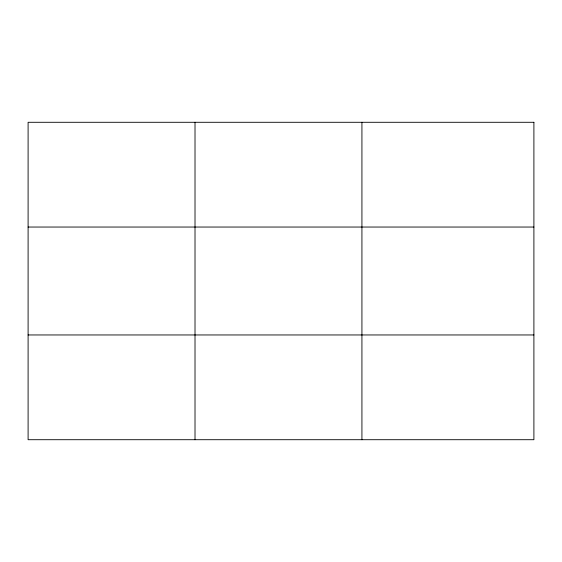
<?xml version="1.0" encoding="UTF-8"?>
<svg xmlns="http://www.w3.org/2000/svg" width="562" height="562" viewBox="0 0 562 562"><rect width="100%" height="100%" fill="white"/><g stroke="black" fill="none" stroke-linecap="round" stroke-linejoin="round"><path stroke-width="0.84" d="M195.014 439.709L195.014 122.291M28.1 227.041L533.9 227.041M28.1 334.959L533.9 334.959M361.928 122.298L361.928 439.709M533.9 122.291L533.9 439.709L28.1 439.709L28.1 122.291L533.9 122.291"/></g></svg>
